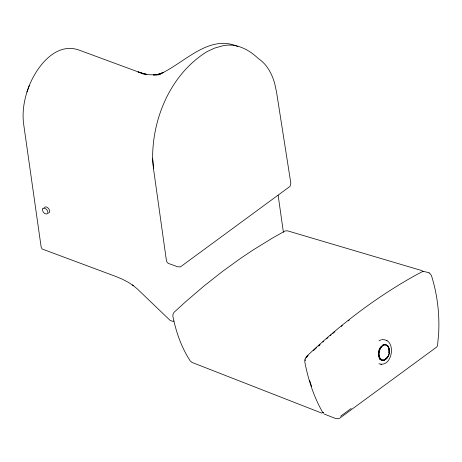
<?xml version="1.0" encoding="UTF-8"?>
<svg xmlns="http://www.w3.org/2000/svg" width="462" height="462" viewBox="0 0 462 462"><rect width="100%" height="100%" fill="white"/><g stroke="black" fill="none" stroke-linecap="round" stroke-linejoin="round"><path stroke-width="0.69" d="M152.622 158.605C152.362 117.55 171.09 74.041 206.693 51.831L214.403 48.175L222.158 45.957C235.73 42.544 248.897 49.422 258.414 58.657C266.938 64.241 271.881 73.701 274.636 83.241L276.547 92.077L290.829 183.223L290.09 186.336L180.382 266.921L177.599 266.765L168.318 263.392L167.215 262.503L166.435 260.718L153.459 168.434L152.622 158.605L153.459 168.434M388.837 352.737L388.802 349.393M389.125 352.841L389.264 350.779M389.391 352.847L389.275 348.689L387.774 345.541M305.105 359.702L305.105 360.874M323.007 412.271L323.631 413.022M378.54 351.992L378.852 350.635M378.701 352.032L379.949 348.14M388.675 354.851L389.143 352.824M173.972 321.136L172.332 321.252L169.999 320.281L137.156 288.785L132.554 285.048L133.241 285.522L127.922 282.103L121.956 279.025L115.396 276.311L42.082 248.989L41.135 246.962L23.626 123.949C21.933 110.955 24.474 97.73 29.25 85.632L29.256 85.62C36.775 66.823 55.498 42.002 78.621 49.925L143.018 73.689L138.092 71.933L146.425 74.342L141.476 73.55L150.063 74.78L155.781 74.798M26.923 92.094L29.256 85.62M379.007 349.959L379.787 348.094M387.895 356.71L388.669 354.828M380.295 347.615L380.988 346.564M387.589 356.635L385.73 358.997M386.856 358.287L387.907 356.652M44.017 207.553C46.668 204.805 52.027 211.174 48.637 213.149M305.798 357.986L307.715 356.11M385.568 358.951L386.388 358.166M385.631 359.465L386.89 358.194M306.225 356.745C339.333 325.41 375.745 297.32 415.667 275.196L423.053 271.31L428.384 272.534M308.148 355.445L305.37 358.368A2.732 1.634 -69.8 0 0 304.926 360.244L304.972 360.834M313.357 350.606L316.493 347.753M318.584 345.847L320.16 344.456M322.782 342.128L323.833 341.199M318.659 346.038L319.71 345.108M326.467 338.9L328.049 337.537M330.157 335.718L331.214 334.811M332.802 333.477L334.921 331.704M341.291 326.449L342.354 325.577M348.215 320.917L349.284 320.074M340.534 416.262L351.218 408.425M379.019 340.875L381.092 339.784M382.218 345.385L383.108 344.912M383.98 360.094L384.875 359.627M385.683 359.349L384.297 360.164L382.946 360.343L381.202 359.863M160.279 74.047L156.185 74.988L163.531 72.401L157.813 74.994C183.506 64.53 207.906 33.495 237.895 46.518M160.279 73.943L153.471 74.983L156.058 74.896M381.785 339.691C397.089 338.248 392.787 368.254 378.938 363.733M384.378 360.037C374.861 360.81 379.469 340.454 387.612 345.992M386.405 340.419L387.058 340.604M380.907 364.287L381.566 364.472M321.737 413.097L192.042 362.439L190.234 360.949C181.387 347.395 175.999 331.872 172.846 316.072L173.031 314.241L174.012 312.358L185.938 301.472L204.031 285.99L222.32 271.564L240.766 258.229L253.147 249.954L272.407 238.109L284.898 231.087L286.013 230.844L287.67 230.873L421.812 270.582L423.111 271.5M324.105 414.021L335.822 418.578L338.074 418.751L339.593 418.289L436.625 347.101L437.537 345.784L438.675 333.125C439.657 313.658 437.271 294.046 431.398 275.456L429.983 273.556M323.065 412.722L322.661 412.375M381.676 359.985C373.666 355.526 384.326 336.186 389.016 348.943M379.931 358.951L381.04 359.823M379.776 358.905L380.884 359.777M379.729 358.991L380.85 359.875M380.434 359.419C374.364 353.834 384.569 336.515 389.114 348.758C392.261 356.751 379.729 367.111 378.759 354.204M304.724 361.475C308.131 379.498 313.877 397.204 323.1 413.12M388.461 347.158L389.247 350.837M278.13 195.241L283.402 232.282M311.573 386.382A216.897 129.574 -69.8 0 1 309.627 380.278M42.631 208.864C41.649 211.446 45.467 215.61 47.811 213.432C48.793 210.851 44.976 206.687 42.631 208.864M429.4 273.129L428.944 272.794L429.4 273.129"/></g></svg>
